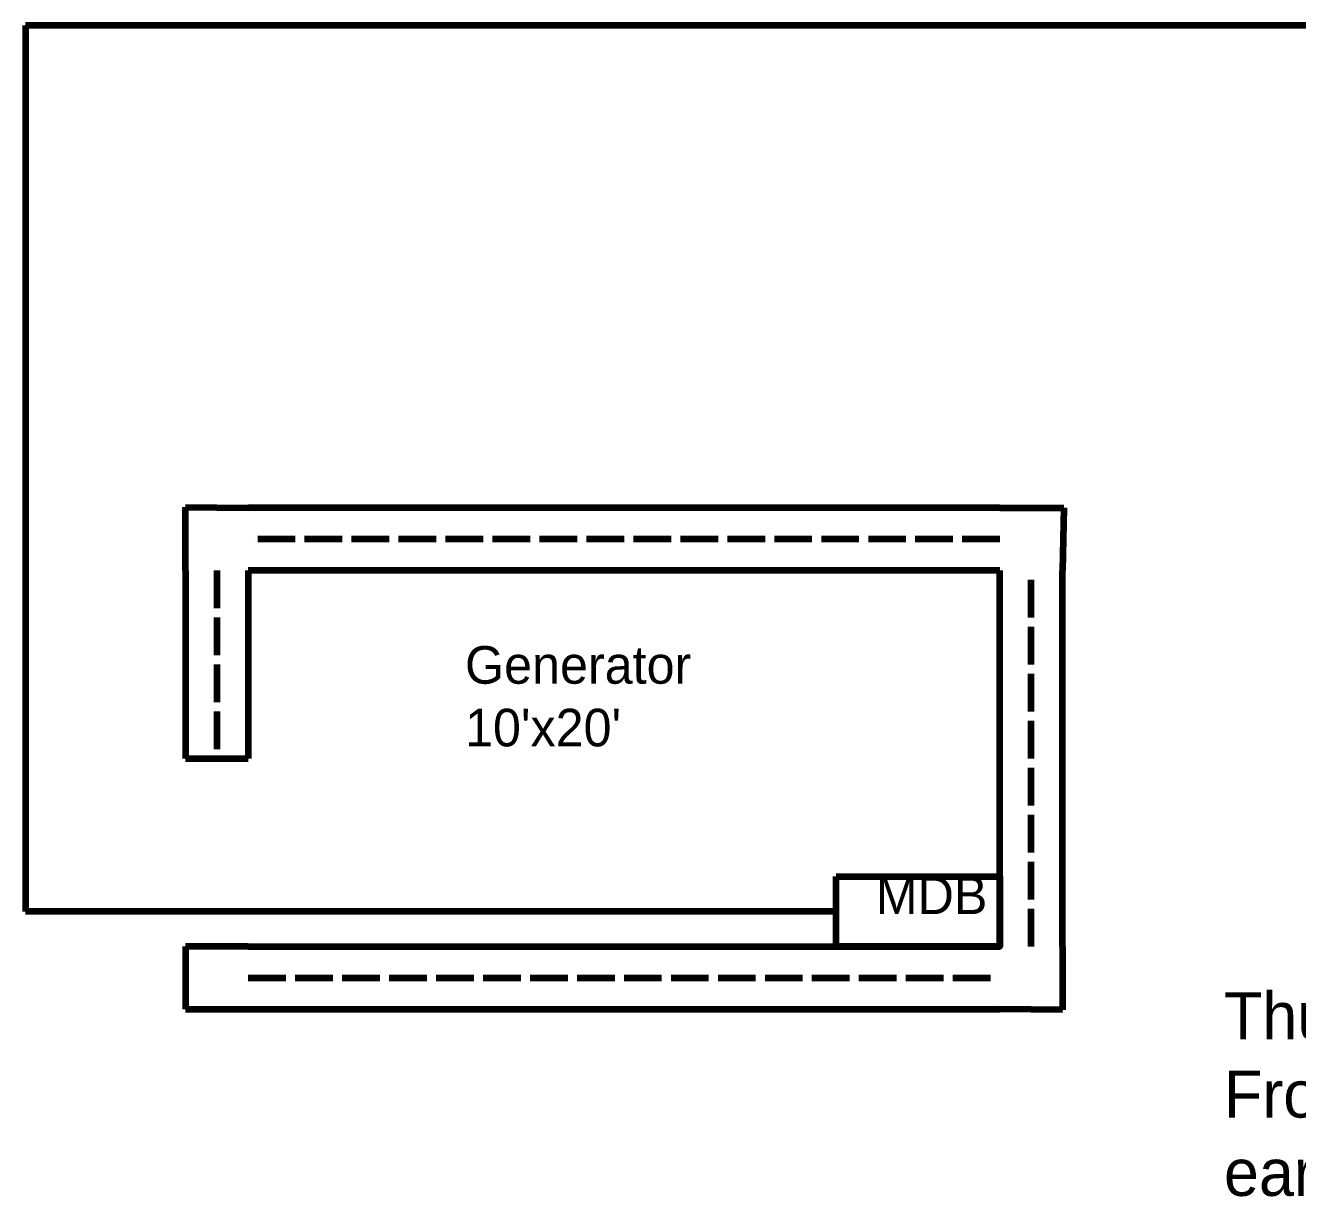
# Model space of a CAD drawing. Header units: feet. Extents: x -1711 to 923, y -769 to 580.
# Drawn here: x -1232.8 to -826.6, y -282.7 to 91.2 of the extents above; entities that cross this region are included whole.
import ezdxf

# ---------------------------------------------------------------- set-up
doc = ezdxf.new("R2010")
doc.units = ezdxf.units.FT
doc.header["$MEASUREMENT"] = 0
doc.linetypes.add('ACAD_ISO02W100', pattern=[15, 12, -3])

msp = doc.modelspace()

# ---------------------------------------------------------------- linework, layer by layer
at = {"color": 5, "lineweight": 158}
for p, q in [((-947.78, 91.15), (-1232.79, 91.15)), ((-1232.79, 91.15), (-1232.79, -191.66)), ((-511.11, 91.15), (-947.78, 91.15)), ((-973.93, -191.66), (-1232.79, -191.66))]:
    msp.add_line(p, q, dxfattribs=at)
at = {"lineweight": 158}
for p, q in [((-1181.63, -82.82), (-1181.63, -62.63)), ((-1181.63, -62.63), (-1161.63, -62.82)), ((-921.63, -62.82), (-1161.63, -62.82)), ((-921.63, -62.82), (-901.24, -62.82)), ((-901.24, -62.82), (-901.63, -82.82)), ((-1181.63, -82.82), (-1181.63, -142.82)), ((-1161.63, -82.82), (-1161.63, -142.82)), ((-921.63, -82.82), (-1161.63, -82.82)), ((-921.63, -202.82), (-921.63, -82.82)), ((-901.63, -202.82), (-901.63, -82.82)), ((-1181.63, -142.82), (-1161.63, -142.82)), ((-1181.63, -202.82), (-1181.63, -222.82)), ((-1161.63, -202.82), (-1181.63, -202.82)), ((-1161.63, -202.82), (-921.63, -202.82)), ((-901.63, -202.82), (-901.63, -223.01)), ((-1181.63, -222.82), (-1161.63, -222.82)), ((-1161.63, -222.82), (-921.63, -222.82)), ((-901.63, -223.01), (-921.63, -222.82))]:
    msp.add_line(p, q, dxfattribs=at)
at = {"linetype": 'ACAD_ISO02W100', "lineweight": 158}
for p, q in [((-921.63, -72.82), (-1161.63, -72.82)), ((-1171.63, -82.82), (-1171.63, -142.82)), ((-911.63, -202.82), (-911.63, -82.82)), ((-1161.63, -212.82), (-921.63, -212.82))]:
    msp.add_line(p, q, dxfattribs=at)
at = {"lineweight": 158}
msp.add_lwpolyline([(-973.93, -180.5), (-921.63, -180.5), (-921.63, -202.82), (-973.93, -202.82)], close=True, dxfattribs=at)

# ---------------------------------------------------------------- texts
at = {"lineweight": 158, "char_height": 12, "attachment_point": 1}
for s, insert, width in [("Generator\\P10'x20'", (-1092.42, -106.96), 153.0003), ('MDB', (-961.27, -180.5), 39.6487)]:
    msp.add_mtext(s, dxfattribs=dict(at, insert=insert, width=width))
at = {"color": 5, "lineweight": 158, "insert": (-850.07, -217.44), "char_height": 15, "width": 234.7357, "attachment_point": 1}
msp.add_mtext('\\pt135;{\\C7;Thunder Copper Rod\\PFrom the top floor to the earth}', dxfattribs=at)

doc.saveas('drawing.dxf')
